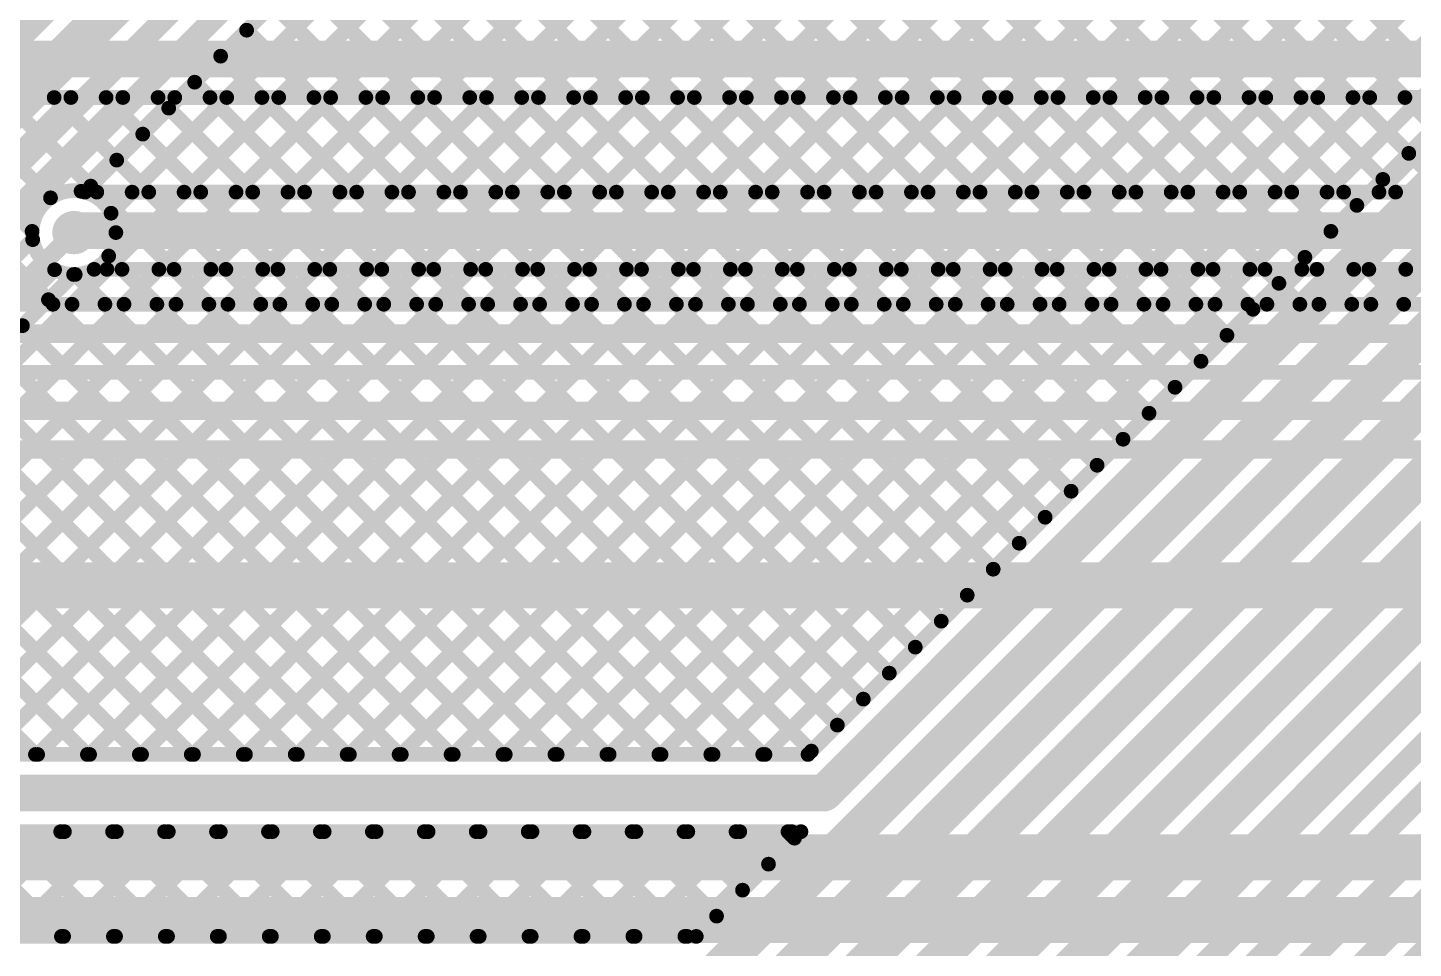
# Model space of a CAD drawing. Header units: millimetres. Extents: x 0 to 214, y 0 to 214.
# Drawn here: x 4.059 to 4.813, y 2.839 to 3.339 of the extents above; entities that cross this region are included whole.
import ezdxf

# ---------------------------------------------------------------- set-up
doc = ezdxf.new("R2010")
doc.units = ezdxf.units.MM
doc.header["$MEASUREMENT"] = 0
for name, color, linetype in [('BottomLayer', 5, 'Continuous'), ('BottomSolder', 6, 'Continuous'), ('TopLayer', 1, 'Continuous'), ('TopSolder', 216, 'Continuous'), ('ViaHoleLayer', 16, 'Continuous')]:
    doc.layers.add(name, color=color, linetype=linetype)

msp = doc.modelspace()

# ---------------------------------------------------------------- hatches: boundary and pattern name
at = {"layer": 'BottomLayer'}
h = msp.add_hatch(color=5, dxfattribs=at)
edge = h.paths.add_edge_path()
edge.add_arc((4.084, 3.228), 0.01181, 0, 360)
at = {"layer": 'BottomSolder'}
h = msp.add_hatch(color=6, dxfattribs=at)
edge = h.paths.add_edge_path()
edge.add_arc((4.084, 3.228), 0.00991, 0, 360)
at = {"layer": 'TopLayer'}
h = msp.add_hatch(color=1, dxfattribs=at)
edge = h.paths.add_edge_path()
edge.add_arc((4.084, 3.228), 0.01181, 0, 360)
at = {"layer": 'TopSolder'}
h = msp.add_hatch(color=216, dxfattribs=at)
edge = h.paths.add_edge_path()
edge.add_arc((4.084, 3.228), 0.00991, 0, 360)
at = {"layer": 'ViaHoleLayer'}
h = msp.add_hatch(color=16, dxfattribs=at)
edge = h.paths.add_edge_path()
edge.add_arc((4.084, 3.228), 0.00591, 0, 360)

# ---------------------------------------------------------------- linework, layer by layer
at = {"layer": 'BottomLayer'}
for points, const_width in [([(3.9515, 3.3225), (5.1545, 3.3225)], 0.02), ([(3.95862, 3.3015), (5.1458, 3.3015)], 0.008), ([(3.96008, 3.3015), (4.07258, 3.189)], 0.008), ([(3.96982, 3.189), (4.08232, 3.3015)], 0.008), ([(3.98837, 3.3015), (4.0612, 3.22867)], 0.008), ([(3.9981, 3.189), (4.1106, 3.3015)], 0.008), ([(4.01665, 3.3015), (4.07124, 3.24691)], 0.008), ([(4.04494, 3.3015), (4.09644, 3.25)], 0.008), ([(4.07322, 3.3015), (4.12472, 3.25)], 0.008), ([(4.08787, 3.25048), (4.13889, 3.3015)], 0.008), ([(4.1015, 3.3015), (4.153, 3.25)], 0.008), ([(4.11567, 3.25), (4.16717, 3.3015)], 0.008), ([(4.12979, 3.3015), (4.18129, 3.25)], 0.008), ([(4.14396, 3.25), (4.19546, 3.3015)], 0.008), ([(4.15807, 3.3015), (4.20957, 3.25)], 0.008), ([(4.17224, 3.25), (4.22374, 3.3015)], 0.008), ([(4.18636, 3.3015), (4.23786, 3.25)], 0.008), ([(4.20052, 3.25), (4.25202, 3.3015)], 0.008), ([(4.21464, 3.3015), (4.26614, 3.25)], 0.008), ([(4.22881, 3.25), (4.28031, 3.3015)], 0.008), ([(4.24293, 3.3015), (4.29443, 3.25)], 0.008), ([(4.25709, 3.25), (4.30859, 3.3015)], 0.008), ([(4.27121, 3.3015), (4.32271, 3.25)], 0.008), ([(4.28538, 3.25), (4.33688, 3.3015)], 0.008), ([(4.29949, 3.3015), (4.35099, 3.25)], 0.008), ([(4.31366, 3.25), (4.36516, 3.3015)], 0.008), ([(4.32778, 3.3015), (4.37928, 3.25)], 0.008), ([(4.34195, 3.25), (4.39345, 3.3015)], 0.008), ([(4.35606, 3.3015), (4.40756, 3.25)], 0.008), ([(4.37023, 3.25), (4.42173, 3.3015)], 0.008), ([(4.38435, 3.3015), (4.43585, 3.25)], 0.008), ([(4.39851, 3.25), (4.45001, 3.3015)], 0.008), ([(4.41263, 3.3015), (4.46413, 3.25)], 0.008), ([(4.4268, 3.25), (4.4783, 3.3015)], 0.008), ([(4.44092, 3.3015), (4.49242, 3.25)], 0.008), ([(4.45508, 3.25), (4.50658, 3.3015)], 0.008), ([(4.4692, 3.3015), (4.5207, 3.25)], 0.008), ([(4.48337, 3.25), (4.53487, 3.3015)], 0.008), ([(4.49748, 3.3015), (4.54898, 3.25)], 0.008), ([(4.51165, 3.25), (4.56315, 3.3015)], 0.008), ([(4.52577, 3.3015), (4.57727, 3.25)], 0.008), ([(4.53994, 3.25), (4.59144, 3.3015)], 0.008), ([(4.55405, 3.3015), (4.60555, 3.25)], 0.008), ([(4.56822, 3.25), (4.61972, 3.3015)], 0.008), ([(4.58234, 3.3015), (4.63384, 3.25)], 0.008), ([(4.5965, 3.25), (4.648, 3.3015)], 0.008), ([(4.61062, 3.3015), (4.66212, 3.25)], 0.008), ([(4.62479, 3.25), (4.67629, 3.3015)], 0.008), ([(4.63891, 3.3015), (4.69041, 3.25)], 0.008), ([(4.65307, 3.25), (4.70457, 3.3015)], 0.008), ([(4.66719, 3.3015), (4.71869, 3.25)], 0.008), ([(4.68136, 3.25), (4.73286, 3.3015)], 0.008), ([(4.69547, 3.3015), (4.74697, 3.25)], 0.008), ([(4.70964, 3.25), (4.76114, 3.3015)], 0.008), ([(4.72376, 3.3015), (4.77526, 3.25)], 0.008), ([(4.73793, 3.25), (4.78943, 3.3015)], 0.008), ([(4.75204, 3.3015), (4.80354, 3.25)], 0.008), ([(4.76621, 3.25), (4.81771, 3.3015)], 0.008), ([(4.78033, 3.3015), (4.83183, 3.25)], 0.008), ([(4.79449, 3.25), (4.84599, 3.3015)], 0.008), ([(4.80861, 3.3015), (4.86011, 3.25)], 0.008), ([(4.09003, 3.25), (5.17009, 3.25)], 0.008), ([(4.087, 3.229), (5.179, 3.229)], 0.02), ([(4.02639, 3.189), (4.06152, 3.22413)], 0.008), ([(4.05467, 3.189), (4.07345, 3.20778)], 0.008), ([(4.08296, 3.189), (4.10196, 3.208)], 0.008), ([(4.08467, 3.2052), (4.10087, 3.189)], 0.008), ([(4.09497, 3.208), (5.17009, 3.208)], 0.008), ([(4.11015, 3.208), (4.12915, 3.189)], 0.008), ([(4.11124, 3.189), (4.13024, 3.208)], 0.008), ([(4.13844, 3.208), (4.15744, 3.189)], 0.008), ([(4.13952, 3.189), (4.15852, 3.208)], 0.008), ([(4.16672, 3.208), (4.18572, 3.189)], 0.008), ([(4.16781, 3.189), (4.18681, 3.208)], 0.008), ([(4.195, 3.208), (4.214, 3.189)], 0.008), ([(4.19609, 3.189), (4.21509, 3.208)], 0.008), ([(4.22329, 3.208), (4.24229, 3.189)], 0.008), ([(4.22438, 3.189), (4.24338, 3.208)], 0.008), ([(4.25157, 3.208), (4.27057, 3.189)], 0.008), ([(4.25266, 3.189), (4.27166, 3.208)], 0.008), ([(4.27986, 3.208), (4.29886, 3.189)], 0.008), ([(4.28095, 3.189), (4.29995, 3.208)], 0.008), ([(4.30814, 3.208), (4.32714, 3.189)], 0.008), ([(4.30923, 3.189), (4.32823, 3.208)], 0.008), ([(4.33643, 3.208), (4.35543, 3.189)], 0.008), ([(4.33751, 3.189), (4.35651, 3.208)], 0.008), ([(4.36471, 3.208), (4.38371, 3.189)], 0.008), ([(4.3658, 3.189), (4.3848, 3.208)], 0.008), ([(4.39299, 3.208), (4.41199, 3.189)], 0.008), ([(4.39408, 3.189), (4.41308, 3.208)], 0.008), ([(4.42128, 3.208), (4.44028, 3.189)], 0.008), ([(4.42237, 3.189), (4.44137, 3.208)], 0.008), ([(4.44956, 3.208), (4.46856, 3.189)], 0.008), ([(4.45065, 3.189), (4.46965, 3.208)], 0.008), ([(4.47785, 3.208), (4.49685, 3.189)], 0.008), ([(4.47894, 3.189), (4.49794, 3.208)], 0.008), ([(4.50613, 3.208), (4.52513, 3.189)], 0.008), ([(4.50722, 3.189), (4.52622, 3.208)], 0.008), ([(4.53442, 3.208), (4.55342, 3.189)], 0.008), ([(4.5355, 3.189), (4.5545, 3.208)], 0.008), ([(4.5627, 3.208), (4.5817, 3.189)], 0.008), ([(4.56379, 3.189), (4.58279, 3.208)], 0.008), ([(4.59098, 3.208), (4.60998, 3.189)], 0.008), ([(4.59207, 3.189), (4.61107, 3.208)], 0.008), ([(4.61927, 3.208), (4.63827, 3.189)], 0.008), ([(4.62036, 3.189), (4.63936, 3.208)], 0.008), ([(4.64755, 3.208), (4.66655, 3.189)], 0.008), ([(4.64864, 3.189), (4.66764, 3.208)], 0.008), ([(4.67584, 3.208), (4.69484, 3.189)], 0.008), ([(4.67693, 3.189), (4.69593, 3.208)], 0.008), ([(4.70412, 3.208), (4.72312, 3.189)], 0.008), ([(4.70521, 3.189), (4.72421, 3.208)], 0.008), ([(4.73241, 3.208), (4.75141, 3.189)], 0.008), ([(4.73349, 3.189), (4.75249, 3.208)], 0.008), ([(4.76069, 3.208), (4.77969, 3.189)], 0.008), ([(4.76178, 3.189), (4.78078, 3.208)], 0.008), ([(4.78897, 3.208), (4.80797, 3.189)], 0.008), ([(4.79006, 3.189), (4.80906, 3.208)], 0.008), ([(3.59563, 3.189), (4.9071, 3.189)], 0.008), ([(3.589, 3.173), (4.9071, 3.173)], 0.01), ([(3.568, 3.152), (4.8984, 3.152)], 0.008), ([(3.549, 3.131), (4.8897, 3.131)], 0.01), ([(3.525, 3.11), (4.881, 3.11)], 0.01), ([(3.926, 3.036), (4.8427, 3.036)], 0.025), ([(3.702, 2.888), (5.786, 2.888)], 0.025), ([(3.684, 2.854), (5.686, 2.854)], 0.025)]:
    msp.add_lwpolyline(points, dxfattribs=dict(at, const_width=const_width))
for points, const_width in [([(4.07122, 3.3015, 1), (4.07522, 3.3015, 1)], 0.004), ([(4.08032, 3.3015, 1), (4.08432, 3.3015, 1)], 0.004), ([(4.0995, 3.3015, 1), (4.1035, 3.3015, 1)], 0.004), ([(4.1086, 3.3015, 1), (4.1126, 3.3015, 1)], 0.004), ([(4.12779, 3.3015, 1), (4.13179, 3.3015, 1)], 0.004), ([(4.13689, 3.3015, 1), (4.14089, 3.3015, 1)], 0.004), ([(4.15607, 3.3015, 1), (4.16007, 3.3015, 1)], 0.004), ([(4.16517, 3.3015, 1), (4.16917, 3.3015, 1)], 0.004), ([(4.18436, 3.3015, 1), (4.18836, 3.3015, 1)], 0.004), ([(4.19346, 3.3015, 1), (4.19746, 3.3015, 1)], 0.004), ([(4.21264, 3.3015, 1), (4.21664, 3.3015, 1)], 0.004), ([(4.22174, 3.3015, 1), (4.22574, 3.3015, 1)], 0.004), ([(4.24093, 3.3015, 1), (4.24493, 3.3015, 1)], 0.004), ([(4.25002, 3.3015, 1), (4.25402, 3.3015, 1)], 0.004), ([(4.26921, 3.3015, 1), (4.27321, 3.3015, 1)], 0.004), ([(4.27831, 3.3015, 1), (4.28231, 3.3015, 1)], 0.004), ([(4.29749, 3.3015, 1), (4.30149, 3.3015, 1)], 0.004), ([(4.30659, 3.3015, 1), (4.31059, 3.3015, 1)], 0.004), ([(4.32578, 3.3015, 1), (4.32978, 3.3015, 1)], 0.004), ([(4.33488, 3.3015, 1), (4.33888, 3.3015, 1)], 0.004), ([(4.35406, 3.3015, 1), (4.35806, 3.3015, 1)], 0.004), ([(4.36316, 3.3015, 1), (4.36716, 3.3015, 1)], 0.004), ([(4.38235, 3.3015, 1), (4.38635, 3.3015, 1)], 0.004), ([(4.39145, 3.3015, 1), (4.39545, 3.3015, 1)], 0.004), ([(4.41063, 3.3015, 1), (4.41463, 3.3015, 1)], 0.004), ([(4.41973, 3.3015, 1), (4.42373, 3.3015, 1)], 0.004), ([(4.43892, 3.3015, 1), (4.44292, 3.3015, 1)], 0.004), ([(4.44801, 3.3015, 1), (4.45201, 3.3015, 1)], 0.004), ([(4.4672, 3.3015, 1), (4.4712, 3.3015, 1)], 0.004), ([(4.4763, 3.3015, 1), (4.4803, 3.3015, 1)], 0.004), ([(4.49548, 3.3015, 1), (4.49948, 3.3015, 1)], 0.004), ([(4.50458, 3.3015, 1), (4.50858, 3.3015, 1)], 0.004), ([(4.52377, 3.3015, 1), (4.52777, 3.3015, 1)], 0.004), ([(4.53287, 3.3015, 1), (4.53687, 3.3015, 1)], 0.004), ([(4.55205, 3.3015, 1), (4.55605, 3.3015, 1)], 0.004), ([(4.56115, 3.3015, 1), (4.56515, 3.3015, 1)], 0.004), ([(4.58034, 3.3015, 1), (4.58434, 3.3015, 1)], 0.004), ([(4.58944, 3.3015, 1), (4.59344, 3.3015, 1)], 0.004), ([(4.60862, 3.3015, 1), (4.61262, 3.3015, 1)], 0.004), ([(4.61772, 3.3015, 1), (4.62172, 3.3015, 1)], 0.004), ([(4.63691, 3.3015, 1), (4.64091, 3.3015, 1)], 0.004), ([(4.646, 3.3015, 1), (4.65, 3.3015, 1)], 0.004), ([(4.66519, 3.3015, 1), (4.66919, 3.3015, 1)], 0.004), ([(4.67429, 3.3015, 1), (4.67829, 3.3015, 1)], 0.004), ([(4.69347, 3.3015, 1), (4.69747, 3.3015, 1)], 0.004), ([(4.70257, 3.3015, 1), (4.70657, 3.3015, 1)], 0.004), ([(4.72176, 3.3015, 1), (4.72576, 3.3015, 1)], 0.004), ([(4.73086, 3.3015, 1), (4.73486, 3.3015, 1)], 0.004), ([(4.75004, 3.3015, 1), (4.75404, 3.3015, 1)], 0.004), ([(4.75914, 3.3015, 1), (4.76314, 3.3015, 1)], 0.004), ([(4.77833, 3.3015, 1), (4.78233, 3.3015, 1)], 0.004), ([(4.78743, 3.3015, 1), (4.79143, 3.3015, 1)], 0.004), ([(4.80661, 3.3015, 1), (4.81061, 3.3015, 1)], 0.004), ([(4.08587, 3.25048, 1), (4.08987, 3.25048, 1)], 0.004), ([(4.08803, 3.25, 1), (4.09203, 3.25, 1)], 0.004), ([(4.08803, 3.25, 1), (4.09203, 3.25, 1)], 0.004), ([(4.09444, 3.25, 1), (4.09844, 3.25, 1)], 0.004), ([(4.11367, 3.25, 1), (4.11767, 3.25, 1)], 0.004), ([(4.12272, 3.25, 1), (4.12672, 3.25, 1)], 0.004), ([(4.14196, 3.25, 1), (4.14595, 3.25, 1)], 0.004), ([(4.151, 3.25, 1), (4.155, 3.25, 1)], 0.004), ([(4.17024, 3.25, 1), (4.17424, 3.25, 1)], 0.004), ([(4.17929, 3.25, 1), (4.18329, 3.25, 1)], 0.004), ([(4.19852, 3.25, 1), (4.20252, 3.25, 1)], 0.004), ([(4.20757, 3.25, 1), (4.21157, 3.25, 1)], 0.004), ([(4.22681, 3.25, 1), (4.23081, 3.25, 1)], 0.004), ([(4.23586, 3.25, 1), (4.23986, 3.25, 1)], 0.004), ([(4.25509, 3.25, 1), (4.25909, 3.25, 1)], 0.004), ([(4.26414, 3.25, 1), (4.26814, 3.25, 1)], 0.004), ([(4.28338, 3.25, 1), (4.28738, 3.25, 1)], 0.004), ([(4.29243, 3.25, 1), (4.29643, 3.25, 1)], 0.004), ([(4.31166, 3.25, 1), (4.31566, 3.25, 1)], 0.004), ([(4.32071, 3.25, 1), (4.32471, 3.25, 1)], 0.004), ([(4.33995, 3.25, 1), (4.34395, 3.25, 1)], 0.004), ([(4.34899, 3.25, 1), (4.35299, 3.25, 1)], 0.004), ([(4.36823, 3.25, 1), (4.37223, 3.25, 1)], 0.004), ([(4.37728, 3.25, 1), (4.38128, 3.25, 1)], 0.004), ([(4.39651, 3.25, 1), (4.40051, 3.25, 1)], 0.004), ([(4.40556, 3.25, 1), (4.40956, 3.25, 1)], 0.004), ([(4.4248, 3.25, 1), (4.4288, 3.25, 1)], 0.004), ([(4.43385, 3.25, 1), (4.43785, 3.25, 1)], 0.004), ([(4.45308, 3.25, 1), (4.45708, 3.25, 1)], 0.004), ([(4.46213, 3.25, 1), (4.46613, 3.25, 1)], 0.004), ([(4.48137, 3.25, 1), (4.48537, 3.25, 1)], 0.004), ([(4.49042, 3.25, 1), (4.49442, 3.25, 1)], 0.004), ([(4.50965, 3.25, 1), (4.51365, 3.25, 1)], 0.004), ([(4.5187, 3.25, 1), (4.5227, 3.25, 1)], 0.004), ([(4.53794, 3.25, 1), (4.54194, 3.25, 1)], 0.004), ([(4.54698, 3.25, 1), (4.55098, 3.25, 1)], 0.004), ([(4.56622, 3.25, 1), (4.57022, 3.25, 1)], 0.004), ([(4.57527, 3.25, 1), (4.57927, 3.25, 1)], 0.004), ([(4.5945, 3.25, 1), (4.5985, 3.25, 1)], 0.004), ([(4.60355, 3.25, 1), (4.60755, 3.25, 1)], 0.004), ([(4.62279, 3.25, 1), (4.62679, 3.25, 1)], 0.004), ([(4.63184, 3.25, 1), (4.63584, 3.25, 1)], 0.004), ([(4.65107, 3.25, 1), (4.65507, 3.25, 1)], 0.004), ([(4.66012, 3.25, 1), (4.66412, 3.25, 1)], 0.004), ([(4.67936, 3.25, 1), (4.68336, 3.25, 1)], 0.004), ([(4.68841, 3.25, 1), (4.69241, 3.25, 1)], 0.004), ([(4.70764, 3.25, 1), (4.71164, 3.25, 1)], 0.004), ([(4.71669, 3.25, 1), (4.72069, 3.25, 1)], 0.004), ([(4.73593, 3.25, 1), (4.73993, 3.25, 1)], 0.004), ([(4.74497, 3.25, 1), (4.74897, 3.25, 1)], 0.004), ([(4.76421, 3.25, 1), (4.76821, 3.25, 1)], 0.004), ([(4.77326, 3.25, 1), (4.77726, 3.25, 1)], 0.004), ([(4.79249, 3.25, 1), (4.79649, 3.25, 1)], 0.004), ([(4.80154, 3.25, 1), (4.80554, 3.25, 1)], 0.004), ([(4.06924, 3.24691, 1), (4.07324, 3.24691, 1)], 0.004), ([(4.082, 3.229, 1), (4.092, 3.229, 1)], 0.01), ([(4.0592, 3.22867, 1), (4.0632, 3.22867, 1)], 0.004), ([(4.05952, 3.22413, 1), (4.06352, 3.22413, 1)], 0.004), ([(4.07145, 3.20778, 1), (4.07545, 3.20778, 1)], 0.004), ([(4.08267, 3.2052, 1), (4.08667, 3.2052, 1)], 0.004), ([(4.09297, 3.208, 1), (4.09697, 3.208, 1)], 0.004), ([(4.09297, 3.208, 1), (4.09697, 3.208, 1)], 0.004), ([(4.09995, 3.208, 1), (4.10396, 3.208, 1)], 0.004), ([(4.10815, 3.208, 1), (4.11215, 3.208, 1)], 0.004), ([(4.12824, 3.208, 1), (4.13224, 3.208, 1)], 0.004), ([(4.13644, 3.208, 1), (4.14044, 3.208, 1)], 0.004), ([(4.15652, 3.208, 1), (4.16052, 3.208, 1)], 0.004), ([(4.16472, 3.208, 1), (4.16872, 3.208, 1)], 0.004), ([(4.18481, 3.208, 1), (4.18881, 3.208, 1)], 0.004), ([(4.193, 3.208, 1), (4.197, 3.208, 1)], 0.004), ([(4.21309, 3.208, 1), (4.21709, 3.208, 1)], 0.004), ([(4.22129, 3.208, 1), (4.22529, 3.208, 1)], 0.004), ([(4.24138, 3.208, 1), (4.24538, 3.208, 1)], 0.004), ([(4.24957, 3.208, 1), (4.25357, 3.208, 1)], 0.004), ([(4.26966, 3.208, 1), (4.27366, 3.208, 1)], 0.004), ([(4.27786, 3.208, 1), (4.28186, 3.208, 1)], 0.004), ([(4.29795, 3.208, 1), (4.30195, 3.208, 1)], 0.004), ([(4.30614, 3.208, 1), (4.31014, 3.208, 1)], 0.004), ([(4.32623, 3.208, 1), (4.33023, 3.208, 1)], 0.004), ([(4.33443, 3.208, 1), (4.33843, 3.208, 1)], 0.004), ([(4.35451, 3.208, 1), (4.35851, 3.208, 1)], 0.004), ([(4.36271, 3.208, 1), (4.36671, 3.208, 1)], 0.004), ([(4.3828, 3.208, 1), (4.3868, 3.208, 1)], 0.004), ([(4.39099, 3.208, 1), (4.39499, 3.208, 1)], 0.004), ([(4.41108, 3.208, 1), (4.41508, 3.208, 1)], 0.004), ([(4.41928, 3.208, 1), (4.42328, 3.208, 1)], 0.004), ([(4.43937, 3.208, 1), (4.44337, 3.208, 1)], 0.004), ([(4.44756, 3.208, 1), (4.45156, 3.208, 1)], 0.004), ([(4.46765, 3.208, 1), (4.47165, 3.208, 1)], 0.004), ([(4.47585, 3.208, 1), (4.47985, 3.208, 1)], 0.004), ([(4.49594, 3.208, 1), (4.49994, 3.208, 1)], 0.004), ([(4.50413, 3.208, 1), (4.50813, 3.208, 1)], 0.004), ([(4.52422, 3.208, 1), (4.52822, 3.208, 1)], 0.004), ([(4.53242, 3.208, 1), (4.53642, 3.208, 1)], 0.004), ([(4.5525, 3.208, 1), (4.5565, 3.208, 1)], 0.004), ([(4.5607, 3.208, 1), (4.5647, 3.208, 1)], 0.004), ([(4.58079, 3.208, 1), (4.58479, 3.208, 1)], 0.004), ([(4.58898, 3.208, 1), (4.59298, 3.208, 1)], 0.004), ([(4.60907, 3.208, 1), (4.61307, 3.208, 1)], 0.004), ([(4.61727, 3.208, 1), (4.62127, 3.208, 1)], 0.004), ([(4.63736, 3.208, 1), (4.64136, 3.208, 1)], 0.004), ([(4.64555, 3.208, 1), (4.64955, 3.208, 1)], 0.004), ([(4.66564, 3.208, 1), (4.66964, 3.208, 1)], 0.004), ([(4.67384, 3.208, 1), (4.67784, 3.208, 1)], 0.004), ([(4.69393, 3.208, 1), (4.69793, 3.208, 1)], 0.004), ([(4.70212, 3.208, 1), (4.70612, 3.208, 1)], 0.004), ([(4.72221, 3.208, 1), (4.72621, 3.208, 1)], 0.004), ([(4.73041, 3.208, 1), (4.73441, 3.208, 1)], 0.004), ([(4.75049, 3.208, 1), (4.75449, 3.208, 1)], 0.004), ([(4.75869, 3.208, 1), (4.76269, 3.208, 1)], 0.004), ([(4.77878, 3.208, 1), (4.78278, 3.208, 1)], 0.004), ([(4.78697, 3.208, 1), (4.79097, 3.208, 1)], 0.004), ([(4.80706, 3.208, 1), (4.81106, 3.208, 1)], 0.004), ([(4.07058, 3.189, 1), (4.07458, 3.189, 1)], 0.004), ([(4.08096, 3.189, 1), (4.08496, 3.189, 1)], 0.004), ([(4.09887, 3.189, 1), (4.10287, 3.189, 1)], 0.004), ([(4.10924, 3.189, 1), (4.11324, 3.189, 1)], 0.004), ([(4.12715, 3.189, 1), (4.13115, 3.189, 1)], 0.004), ([(4.13752, 3.189, 1), (4.14152, 3.189, 1)], 0.004), ([(4.15544, 3.189, 1), (4.15944, 3.189, 1)], 0.004), ([(4.16581, 3.189, 1), (4.16981, 3.189, 1)], 0.004), ([(4.18372, 3.189, 1), (4.18772, 3.189, 1)], 0.004), ([(4.19409, 3.189, 1), (4.19809, 3.189, 1)], 0.004), ([(4.212, 3.189, 1), (4.216, 3.189, 1)], 0.004), ([(4.22238, 3.189, 1), (4.22638, 3.189, 1)], 0.004), ([(4.24029, 3.189, 1), (4.24429, 3.189, 1)], 0.004), ([(4.25066, 3.189, 1), (4.25466, 3.189, 1)], 0.004), ([(4.26857, 3.189, 1), (4.27257, 3.189, 1)], 0.004), ([(4.27895, 3.189, 1), (4.28295, 3.189, 1)], 0.004), ([(4.29686, 3.189, 1), (4.30086, 3.189, 1)], 0.004), ([(4.30723, 3.189, 1), (4.31123, 3.189, 1)], 0.004), ([(4.32514, 3.189, 1), (4.32914, 3.189, 1)], 0.004), ([(4.33551, 3.189, 1), (4.33951, 3.189, 1)], 0.004), ([(4.35343, 3.189, 1), (4.35743, 3.189, 1)], 0.004), ([(4.3638, 3.189, 1), (4.3678, 3.189, 1)], 0.004), ([(4.38171, 3.189, 1), (4.38571, 3.189, 1)], 0.004), ([(4.39208, 3.189, 1), (4.39608, 3.189, 1)], 0.004), ([(4.40999, 3.189, 1), (4.41399, 3.189, 1)], 0.004), ([(4.42037, 3.189, 1), (4.42437, 3.189, 1)], 0.004), ([(4.43828, 3.189, 1), (4.44228, 3.189, 1)], 0.004), ([(4.44865, 3.189, 1), (4.45265, 3.189, 1)], 0.004), ([(4.46656, 3.189, 1), (4.47056, 3.189, 1)], 0.004), ([(4.47694, 3.189, 1), (4.48094, 3.189, 1)], 0.004), ([(4.49485, 3.189, 1), (4.49885, 3.189, 1)], 0.004), ([(4.50522, 3.189, 1), (4.50922, 3.189, 1)], 0.004), ([(4.52313, 3.189, 1), (4.52713, 3.189, 1)], 0.004), ([(4.5335, 3.189, 1), (4.5375, 3.189, 1)], 0.004), ([(4.55142, 3.189, 1), (4.55542, 3.189, 1)], 0.004), ([(4.56179, 3.189, 1), (4.56579, 3.189, 1)], 0.004), ([(4.5797, 3.189, 1), (4.5837, 3.189, 1)], 0.004), ([(4.59007, 3.189, 1), (4.59407, 3.189, 1)], 0.004), ([(4.60798, 3.189, 1), (4.61198, 3.189, 1)], 0.004), ([(4.61836, 3.189, 1), (4.62236, 3.189, 1)], 0.004), ([(4.63627, 3.189, 1), (4.64027, 3.189, 1)], 0.004), ([(4.64664, 3.189, 1), (4.65064, 3.189, 1)], 0.004), ([(4.66455, 3.189, 1), (4.66855, 3.189, 1)], 0.004), ([(4.67493, 3.189, 1), (4.67893, 3.189, 1)], 0.004), ([(4.69284, 3.189, 1), (4.69684, 3.189, 1)], 0.004), ([(4.70321, 3.189, 1), (4.70721, 3.189, 1)], 0.004), ([(4.72112, 3.189, 1), (4.72512, 3.189, 1)], 0.004), ([(4.73149, 3.189, 1), (4.73549, 3.189, 1)], 0.004), ([(4.74941, 3.189, 1), (4.75341, 3.189, 1)], 0.004), ([(4.75978, 3.189, 1), (4.76378, 3.189, 1)], 0.004), ([(4.77769, 3.189, 1), (4.78169, 3.189, 1)], 0.004), ([(4.78806, 3.189, 1), (4.79206, 3.189, 1)], 0.004), ([(4.80597, 3.189, 1), (4.80997, 3.189, 1)], 0.004)]:
    msp.add_lwpolyline(points, format="xyb", close=True, dxfattribs=dict(at, const_width=const_width))
at = {"layer": 'BottomLayer', "const_width": 0.008}
msp.add_lwpolyline([(4.09497, 3.208, -1.483528), (4.09003, 3.25)], format="xyb", dxfattribs=at)
at = {"layer": 'TopLayer'}
for points, const_width in [([(4.23394, 2.944), (5.42193, 4.132)], 0.008), ([(4.26222, 2.944), (5.45022, 4.132)], 0.008), ([(4.2905, 2.944), (5.46, 4.1135)], 0.008), ([(4.31879, 2.944), (5.47979, 4.105)], 0.008), ([(4.34707, 2.944), (5.50807, 4.105)], 0.008), ([(4.37536, 2.944), (5.531, 4.09964)], 0.008), ([(3.89452, 2.944), (5.04922, 4.0987)], 0.008), ([(3.94269, 3.02045), (5.02094, 4.0987)], 0.008), ([(3.94399, 3.05003), (4.99266, 4.0987)], 0.008), ([(4.10422, 3.23855), (4.96437, 4.0987)], 0.008), ([(4.03595, 2.944), (5.16605, 4.07411)], 0.008), ([(4.40364, 2.944), (5.531, 4.07136)], 0.008), ([(4.06423, 2.944), (5.18019, 4.05996)], 0.008), ([(4.09251, 2.944), (5.19434, 4.04582)], 0.008), ([(4.43193, 2.944), (5.531, 4.04307)], 0.008), ([(3.92281, 2.944), (5.00758, 4.02878)], 0.008), ([(4.46021, 2.944), (5.531, 4.01479)], 0.008), ([(3.95109, 2.944), (5.01382, 4.00673)], 0.008), ([(3.86991, 3.08095), (4.78663, 3.99768)], 0.012), ([(3.87778, 3.06195), (4.81222, 3.9964)], 0.012), ([(3.97938, 2.944), (5.02735, 3.99198)], 0.008), ([(4.4315, 2.824), (5.589, 3.9815)], 0.02), ([(4.48362, 2.944), (5.531, 3.99138)], 0.008), ([(4.49232, 2.923), (5.552, 3.98268)], 0.02), ([(4.00766, 2.944), (5.04766, 3.984)], 0.008), ([(4.0899, 3.25003), (4.82422, 3.98436)], 0.008), ([(4.43868, 2.793), (5.626, 3.98032)], 0.02), ([(4.1208, 2.944), (5.10757, 3.93078)], 0.008), ([(4.14908, 2.944), (5.1131, 3.90802)], 0.008), ([(4.17737, 2.944), (5.12619, 3.89282)], 0.008), ([(4.20565, 2.944), (5.14593, 3.88427)], 0.008), ([(4.44387, 2.76), (5.47787, 3.794)], 0.02), ([(3.94401, 3.189), (4.54367, 3.78866)], 0.022), ([(3.997, 3.283), (4.49414, 3.78014)], 0.022), ([(4.42967, 2.70762), (5.48805, 3.766)], 0.02), ([(4.40224, 2.642), (5.49924, 3.739)], 0.02), ([(4.40142, 2.603), (5.51042, 3.712)], 0.02), ([(4.3956, 2.559), (5.5216, 3.685)], 0.02), ([(4.28913, 2.42), (5.53013, 3.661)], 0.012), ([(4.48913, 3.64927), (4.83901, 3.29939)], 0.008), ([(4.47499, 3.63512), (4.82487, 3.28525)], 0.008), ([(4.288, 2.392), (5.52378, 3.62778)], 0.012), ([(4.46085, 3.62098), (4.81072, 3.2711)], 0.008), ([(4.4467, 3.60684), (4.79658, 3.25696)], 0.008), ([(4.43256, 3.5927), (4.78244, 3.24282)], 0.008), ([(4.41842, 3.57856), (4.7683, 3.22868)], 0.008), ([(4.40428, 3.56441), (4.75415, 3.21454)], 0.008), ([(4.39014, 3.55027), (4.74001, 3.20039)], 0.008), ([(4.37599, 3.53613), (4.72587, 3.18625)], 0.008), ([(4.36185, 3.52199), (4.71173, 3.17211)], 0.008), ([(4.34771, 3.50784), (4.69759, 3.15797)], 0.008), ([(4.33357, 3.4937), (4.68344, 3.14383)], 0.008), ([(4.31942, 3.47956), (4.6693, 3.12968)], 0.008), ([(4.30528, 3.46542), (4.65516, 3.11554)], 0.008), ([(4.29114, 3.45128), (4.64102, 3.1014)], 0.008), ([(4.277, 3.43713), (4.62688, 3.08726)], 0.008), ([(4.26286, 3.42299), (4.61273, 3.07311)], 0.008), ([(4.24871, 3.40885), (4.59859, 3.05897)], 0.008), ([(4.23457, 3.39471), (4.58445, 3.04483)], 0.008), ([(4.22043, 3.38056), (4.57031, 3.03069)], 0.008), ([(4.20629, 3.36642), (4.55616, 3.01655)], 0.008), ([(4.19215, 3.35228), (4.54202, 3.0024)], 0.008), ([(4.178, 3.33814), (4.52788, 2.98826)], 0.008), ([(4.16386, 3.324), (4.51374, 2.97412)], 0.008), ([(4.14972, 3.30985), (4.4996, 2.95998)], 0.008), ([(4.13558, 3.29571), (4.48545, 2.94584)], 0.008), ([(4.12143, 3.28157), (4.459, 2.944)], 0.008), ([(4.10729, 3.26743), (4.43072, 2.944)], 0.008), ([(4.09315, 3.25329), (4.40244, 2.944)], 0.008), ([(3.8589, 3.0029), (4.084, 3.228)], 0.01), ([(4.10291, 3.21524), (4.37415, 2.944)], 0.008), ([(3.93541, 3.05678), (4.08382, 3.20519)], 0.008), ([(4.08467, 3.2052), (4.34587, 2.944)], 0.008), ([(4.07011, 3.19148), (4.31758, 2.944)], 0.008), ([(4.05596, 3.17734), (4.2893, 2.944)], 0.008), ([(4.04182, 3.16319), (4.26101, 2.944)], 0.008), ([(4.02768, 3.14905), (4.23273, 2.944)], 0.008), ([(4.01354, 3.13491), (4.20445, 2.944)], 0.008), ([(3.99939, 3.12077), (4.17616, 2.944)], 0.008), ([(3.98525, 3.10662), (4.14788, 2.944)], 0.008), ([(3.97111, 3.09248), (4.11959, 2.944)], 0.008), ([(3.95697, 3.07834), (4.09131, 2.944)], 0.008), ([(3.94283, 3.0642), (4.06302, 2.944)], 0.008), ([(4.255, 2.33), (4.941, 3.016)], 0.012), ([(4.257, 2.302), (4.942, 2.987)], 0.012), ([(4.64504, 2.666), (4.94904, 2.97)], 0.008), ([(3.48598, 2.944), (4.48362, 2.944)], 0.008), ([(3.446, 2.923), (4.49232, 2.923)], 0.02), ([(3.54326, 2.902), (4.4798, 2.902)], 0.008), ([(4.02017, 2.902), (4.07717, 2.845)], 0.008), ([(4.0218, 2.845), (4.0788, 2.902)], 0.008), ([(4.04846, 2.902), (4.10546, 2.845)], 0.008), ([(4.05008, 2.845), (4.10708, 2.902)], 0.008), ([(4.07674, 2.902), (4.13374, 2.845)], 0.008), ([(4.07837, 2.845), (4.13537, 2.902)], 0.008), ([(4.10502, 2.902), (4.16202, 2.845)], 0.008), ([(4.10665, 2.845), (4.16365, 2.902)], 0.008), ([(4.13331, 2.902), (4.19031, 2.845)], 0.008), ([(4.13494, 2.845), (4.19194, 2.902)], 0.008), ([(4.16159, 2.902), (4.21859, 2.845)], 0.008), ([(4.16322, 2.845), (4.22022, 2.902)], 0.008), ([(4.18988, 2.902), (4.24688, 2.845)], 0.008), ([(4.1915, 2.845), (4.2485, 2.902)], 0.008), ([(4.21816, 2.902), (4.27516, 2.845)], 0.008), ([(4.21979, 2.845), (4.27679, 2.902)], 0.008), ([(4.24645, 2.902), (4.30345, 2.845)], 0.008), ([(4.24807, 2.845), (4.30507, 2.902)], 0.008), ([(4.27473, 2.902), (4.33173, 2.845)], 0.008), ([(4.27636, 2.845), (4.33336, 2.902)], 0.008), ([(4.30301, 2.902), (4.36001, 2.845)], 0.008), ([(4.30464, 2.845), (4.36164, 2.902)], 0.008), ([(4.3313, 2.902), (4.3883, 2.845)], 0.008), ([(4.33293, 2.845), (4.38993, 2.902)], 0.008), ([(4.35958, 2.902), (4.41658, 2.845)], 0.008), ([(4.36121, 2.845), (4.41821, 2.902)], 0.008), ([(4.38787, 2.902), (4.43383, 2.85603)], 0.008), ([(4.38949, 2.845), (4.44649, 2.902)], 0.008), ([(4.41615, 2.902), (4.44798, 2.87017)], 0.008), ([(4.41778, 2.845), (4.47478, 2.902)], 0.008), ([(4.4228, 2.845), (4.4798, 2.902)], 0.008), ([(4.44444, 2.902), (4.46212, 2.88432)], 0.008), ([(4.47272, 2.902), (4.47626, 2.89846)], 0.008), ([(3.51996, 2.845), (4.4228, 2.845)], 0.008)]:
    msp.add_lwpolyline(points, dxfattribs=dict(at, const_width=const_width))
for points, const_width in [([(4.176, 3.33814, 1), (4.18, 3.33814, 1)], 0.004), ([(4.16186, 3.324, 1), (4.16586, 3.324, 1)], 0.004), ([(4.14772, 3.30985, 1), (4.15172, 3.30985, 1)], 0.004), ([(4.13358, 3.29571, 1), (4.13758, 3.29571, 1)], 0.004), ([(4.11943, 3.28157, 1), (4.12343, 3.28157, 1)], 0.004), ([(4.80872, 3.2711, 1), (4.81272, 3.2711, 1)], 0.004), ([(4.10529, 3.26743, 1), (4.10929, 3.26743, 1)], 0.004), ([(4.79458, 3.25696, 1), (4.79858, 3.25696, 1)], 0.004), ([(4.0879, 3.25003, 1), (4.0919, 3.25003, 1)], 0.004), ([(4.0879, 3.25003, 1), (4.0919, 3.25003, 1)], 0.004), ([(4.09115, 3.25329, 1), (4.09515, 3.25329, 1)], 0.004), ([(4.78044, 3.24282, 1), (4.78444, 3.24282, 1)], 0.004), ([(4.10222, 3.23855, 1), (4.10622, 3.23855, 1)], 0.004), ([(4.0815, 3.228, 1), (4.0865, 3.228, 1)], 0.005), ([(4.10481, 3.228, 1), (4.10881, 3.228, 1)], 0.004), ([(4.10481, 3.228, 1), (4.10881, 3.228, 1)], 0.004), ([(4.7663, 3.22868, 1), (4.7703, 3.22868, 1)], 0.004), ([(4.10091, 3.21524, 1), (4.10491, 3.21524, 1)], 0.004), ([(4.75215, 3.21454, 1), (4.75615, 3.21454, 1)], 0.004), ([(4.08182, 3.20519, 1), (4.08582, 3.20519, 1)], 0.004), ([(4.08182, 3.20519, 1), (4.08582, 3.20519, 1)], 0.004), ([(4.08267, 3.2052, 1), (4.08667, 3.2052, 1)], 0.004), ([(4.73801, 3.20039, 1), (4.74201, 3.20039, 1)], 0.004), ([(4.06811, 3.19148, 1), (4.07211, 3.19148, 1)], 0.004), ([(4.72387, 3.18625, 1), (4.72787, 3.18625, 1)], 0.004), ([(4.05396, 3.17734, 1), (4.05796, 3.17734, 1)], 0.004), ([(4.70973, 3.17211, 1), (4.71373, 3.17211, 1)], 0.004), ([(4.69559, 3.15797, 1), (4.69959, 3.15797, 1)], 0.004), ([(4.68144, 3.14383, 1), (4.68544, 3.14383, 1)], 0.004), ([(4.6673, 3.12968, 1), (4.6713, 3.12968, 1)], 0.004), ([(4.65316, 3.11554, 1), (4.65716, 3.11554, 1)], 0.004), ([(4.63902, 3.1014, 1), (4.64302, 3.1014, 1)], 0.004), ([(4.62488, 3.08726, 1), (4.62888, 3.08726, 1)], 0.004), ([(4.61073, 3.07311, 1), (4.61473, 3.07311, 1)], 0.004), ([(4.59659, 3.05897, 1), (4.60059, 3.05897, 1)], 0.004), ([(4.58245, 3.04483, 1), (4.58645, 3.04483, 1)], 0.004), ([(4.56831, 3.03069, 1), (4.57231, 3.03069, 1)], 0.004), ([(4.55416, 3.01655, 1), (4.55816, 3.01655, 1)], 0.004), ([(4.54002, 3.0024, 1), (4.54402, 3.0024, 1)], 0.004), ([(4.52588, 2.98826, 1), (4.52988, 2.98826, 1)], 0.004), ([(4.51174, 2.97412, 1), (4.51574, 2.97412, 1)], 0.004), ([(4.4976, 2.95998, 1), (4.5016, 2.95998, 1)], 0.004), ([(4.48345, 2.94584, 1), (4.48745, 2.94584, 1)], 0.004), ([(4.06102, 2.944, 1), (4.06502, 2.944, 1)], 0.004), ([(4.06223, 2.944, 1), (4.06623, 2.944, 1)], 0.004), ([(4.08931, 2.944, 1), (4.09331, 2.944, 1)], 0.004), ([(4.09051, 2.944, 1), (4.09451, 2.944, 1)], 0.004), ([(4.11759, 2.944, 1), (4.12159, 2.944, 1)], 0.004), ([(4.1188, 2.944, 1), (4.1228, 2.944, 1)], 0.004), ([(4.14588, 2.944, 1), (4.14988, 2.944, 1)], 0.004), ([(4.14708, 2.944, 1), (4.15108, 2.944, 1)], 0.004), ([(4.17416, 2.944, 1), (4.17816, 2.944, 1)], 0.004), ([(4.17537, 2.944, 1), (4.17937, 2.944, 1)], 0.004), ([(4.20245, 2.944, 1), (4.20645, 2.944, 1)], 0.004), ([(4.20365, 2.944, 1), (4.20765, 2.944, 1)], 0.004), ([(4.23073, 2.944, 1), (4.23473, 2.944, 1)], 0.004), ([(4.23194, 2.944, 1), (4.23594, 2.944, 1)], 0.004), ([(4.25901, 2.944, 1), (4.26301, 2.944, 1)], 0.004), ([(4.26022, 2.944, 1), (4.26422, 2.944, 1)], 0.004), ([(4.2873, 2.944, 1), (4.2913, 2.944, 1)], 0.004), ([(4.2885, 2.944, 1), (4.2925, 2.944, 1)], 0.004), ([(4.31558, 2.944, 1), (4.31958, 2.944, 1)], 0.004), ([(4.31679, 2.944, 1), (4.32079, 2.944, 1)], 0.004), ([(4.34387, 2.944, 1), (4.34787, 2.944, 1)], 0.004), ([(4.34507, 2.944, 1), (4.34907, 2.944, 1)], 0.004), ([(4.37215, 2.944, 1), (4.37615, 2.944, 1)], 0.004), ([(4.37336, 2.944, 1), (4.37736, 2.944, 1)], 0.004), ([(4.40044, 2.944, 1), (4.40444, 2.944, 1)], 0.004), ([(4.40164, 2.944, 1), (4.40564, 2.944, 1)], 0.004), ([(4.42872, 2.944, 1), (4.43272, 2.944, 1)], 0.004), ([(4.42993, 2.944, 1), (4.43393, 2.944, 1)], 0.004), ([(4.457, 2.944, 1), (4.461, 2.944, 1)], 0.004), ([(4.45821, 2.944, 1), (4.46221, 2.944, 1)], 0.004), ([(4.48162, 2.944, 1), (4.48562, 2.944, 1)], 0.004), ([(4.48162, 2.944, 1), (4.48562, 2.944, 1)], 0.004), ([(4.48732, 2.923, 1), (4.49732, 2.923, 1)], 0.01), ([(4.48732, 2.923, 1), (4.49732, 2.923, 1)], 0.01), ([(4.07474, 2.902, 1), (4.07874, 2.902, 1)], 0.004), ([(4.0768, 2.902, 1), (4.0808, 2.902, 1)], 0.004), ([(4.10302, 2.902, 1), (4.10702, 2.902, 1)], 0.004), ([(4.10508, 2.902, 1), (4.10908, 2.902, 1)], 0.004), ([(4.13131, 2.902, 1), (4.13531, 2.902, 1)], 0.004), ([(4.13337, 2.902, 1), (4.13737, 2.902, 1)], 0.004), ([(4.15959, 2.902, 1), (4.16359, 2.902, 1)], 0.004), ([(4.16165, 2.902, 1), (4.16565, 2.902, 1)], 0.004), ([(4.18788, 2.902, 1), (4.19188, 2.902, 1)], 0.004), ([(4.18994, 2.902, 1), (4.19394, 2.902, 1)], 0.004), ([(4.21616, 2.902, 1), (4.22016, 2.902, 1)], 0.004), ([(4.21822, 2.902, 1), (4.22222, 2.902, 1)], 0.004), ([(4.24445, 2.902, 1), (4.24845, 2.902, 1)], 0.004), ([(4.2465, 2.902, 1), (4.2505, 2.902, 1)], 0.004), ([(4.27273, 2.902, 1), (4.27673, 2.902, 1)], 0.004), ([(4.27479, 2.902, 1), (4.27879, 2.902, 1)], 0.004), ([(4.30101, 2.902, 1), (4.30501, 2.902, 1)], 0.004), ([(4.30307, 2.902, 1), (4.30707, 2.902, 1)], 0.004), ([(4.3293, 2.902, 1), (4.3333, 2.902, 1)], 0.004), ([(4.33136, 2.902, 1), (4.33536, 2.902, 1)], 0.004), ([(4.35758, 2.902, 1), (4.36158, 2.902, 1)], 0.004), ([(4.35964, 2.902, 1), (4.36364, 2.902, 1)], 0.004), ([(4.38587, 2.902, 1), (4.38987, 2.902, 1)], 0.004), ([(4.38793, 2.902, 1), (4.39193, 2.902, 1)], 0.004), ([(4.41415, 2.902, 1), (4.41815, 2.902, 1)], 0.004), ([(4.41621, 2.902, 1), (4.42021, 2.902, 1)], 0.004), ([(4.44244, 2.902, 1), (4.44644, 2.902, 1)], 0.004), ([(4.44449, 2.902, 1), (4.44849, 2.902, 1)], 0.004), ([(4.47072, 2.902, 1), (4.47472, 2.902, 1)], 0.004), ([(4.47278, 2.902, 1), (4.47678, 2.902, 1)], 0.004), ([(4.4778, 2.902, 1), (4.4818, 2.902, 1)], 0.004), ([(4.4778, 2.902, 1), (4.4818, 2.902, 1)], 0.004), ([(4.47426, 2.89846, 1), (4.47826, 2.89846, 1)], 0.004), ([(4.46012, 2.88432, 1), (4.46412, 2.88432, 1)], 0.004), ([(4.44598, 2.87017, 1), (4.44998, 2.87017, 1)], 0.004), ([(4.43183, 2.85603, 1), (4.43583, 2.85603, 1)], 0.004), ([(4.07517, 2.845, 1), (4.07917, 2.845, 1)], 0.004), ([(4.07637, 2.845, 1), (4.08037, 2.845, 1)], 0.004), ([(4.10346, 2.845, 1), (4.10746, 2.845, 1)], 0.004), ([(4.10465, 2.845, 1), (4.10865, 2.845, 1)], 0.004), ([(4.13174, 2.845, 1), (4.13574, 2.845, 1)], 0.004), ([(4.13294, 2.845, 1), (4.13694, 2.845, 1)], 0.004), ([(4.16002, 2.845, 1), (4.16402, 2.845, 1)], 0.004), ([(4.16122, 2.845, 1), (4.16522, 2.845, 1)], 0.004), ([(4.18831, 2.845, 1), (4.19231, 2.845, 1)], 0.004), ([(4.1895, 2.845, 1), (4.1935, 2.845, 1)], 0.004), ([(4.21659, 2.845, 1), (4.22059, 2.845, 1)], 0.004), ([(4.21779, 2.845, 1), (4.22179, 2.845, 1)], 0.004), ([(4.24488, 2.845, 1), (4.24888, 2.845, 1)], 0.004), ([(4.24607, 2.845, 1), (4.25007, 2.845, 1)], 0.004), ([(4.27316, 2.845, 1), (4.27716, 2.845, 1)], 0.004), ([(4.27436, 2.845, 1), (4.27836, 2.845, 1)], 0.004), ([(4.30145, 2.845, 1), (4.30545, 2.845, 1)], 0.004), ([(4.30264, 2.845, 1), (4.30664, 2.845, 1)], 0.004), ([(4.32973, 2.845, 1), (4.33373, 2.845, 1)], 0.004), ([(4.33093, 2.845, 1), (4.33493, 2.845, 1)], 0.004), ([(4.35801, 2.845, 1), (4.36201, 2.845, 1)], 0.004), ([(4.35921, 2.845, 1), (4.36321, 2.845, 1)], 0.004), ([(4.3863, 2.845, 1), (4.3903, 2.845, 1)], 0.004), ([(4.38749, 2.845, 1), (4.39149, 2.845, 1)], 0.004), ([(4.41458, 2.845, 1), (4.41858, 2.845, 1)], 0.004), ([(4.41578, 2.845, 1), (4.41978, 2.845, 1)], 0.004), ([(4.4208, 2.845, 1), (4.4248, 2.845, 1)], 0.004), ([(4.4208, 2.845, 1), (4.4248, 2.845, 1)], 0.004)]:
    msp.add_lwpolyline(points, format="xyb", close=True, dxfattribs=dict(at, const_width=const_width))
at = {"layer": 'TopLayer', "const_width": 0.008}
for points in [[(4.0899, 3.25003, -0.339508), (4.10681, 3.228)], [(4.10681, 3.228, -0.416564), (4.08382, 3.20519)]]:
    msp.add_lwpolyline(points, format="xyb", dxfattribs=at)

doc.saveas('drawing.dxf')
